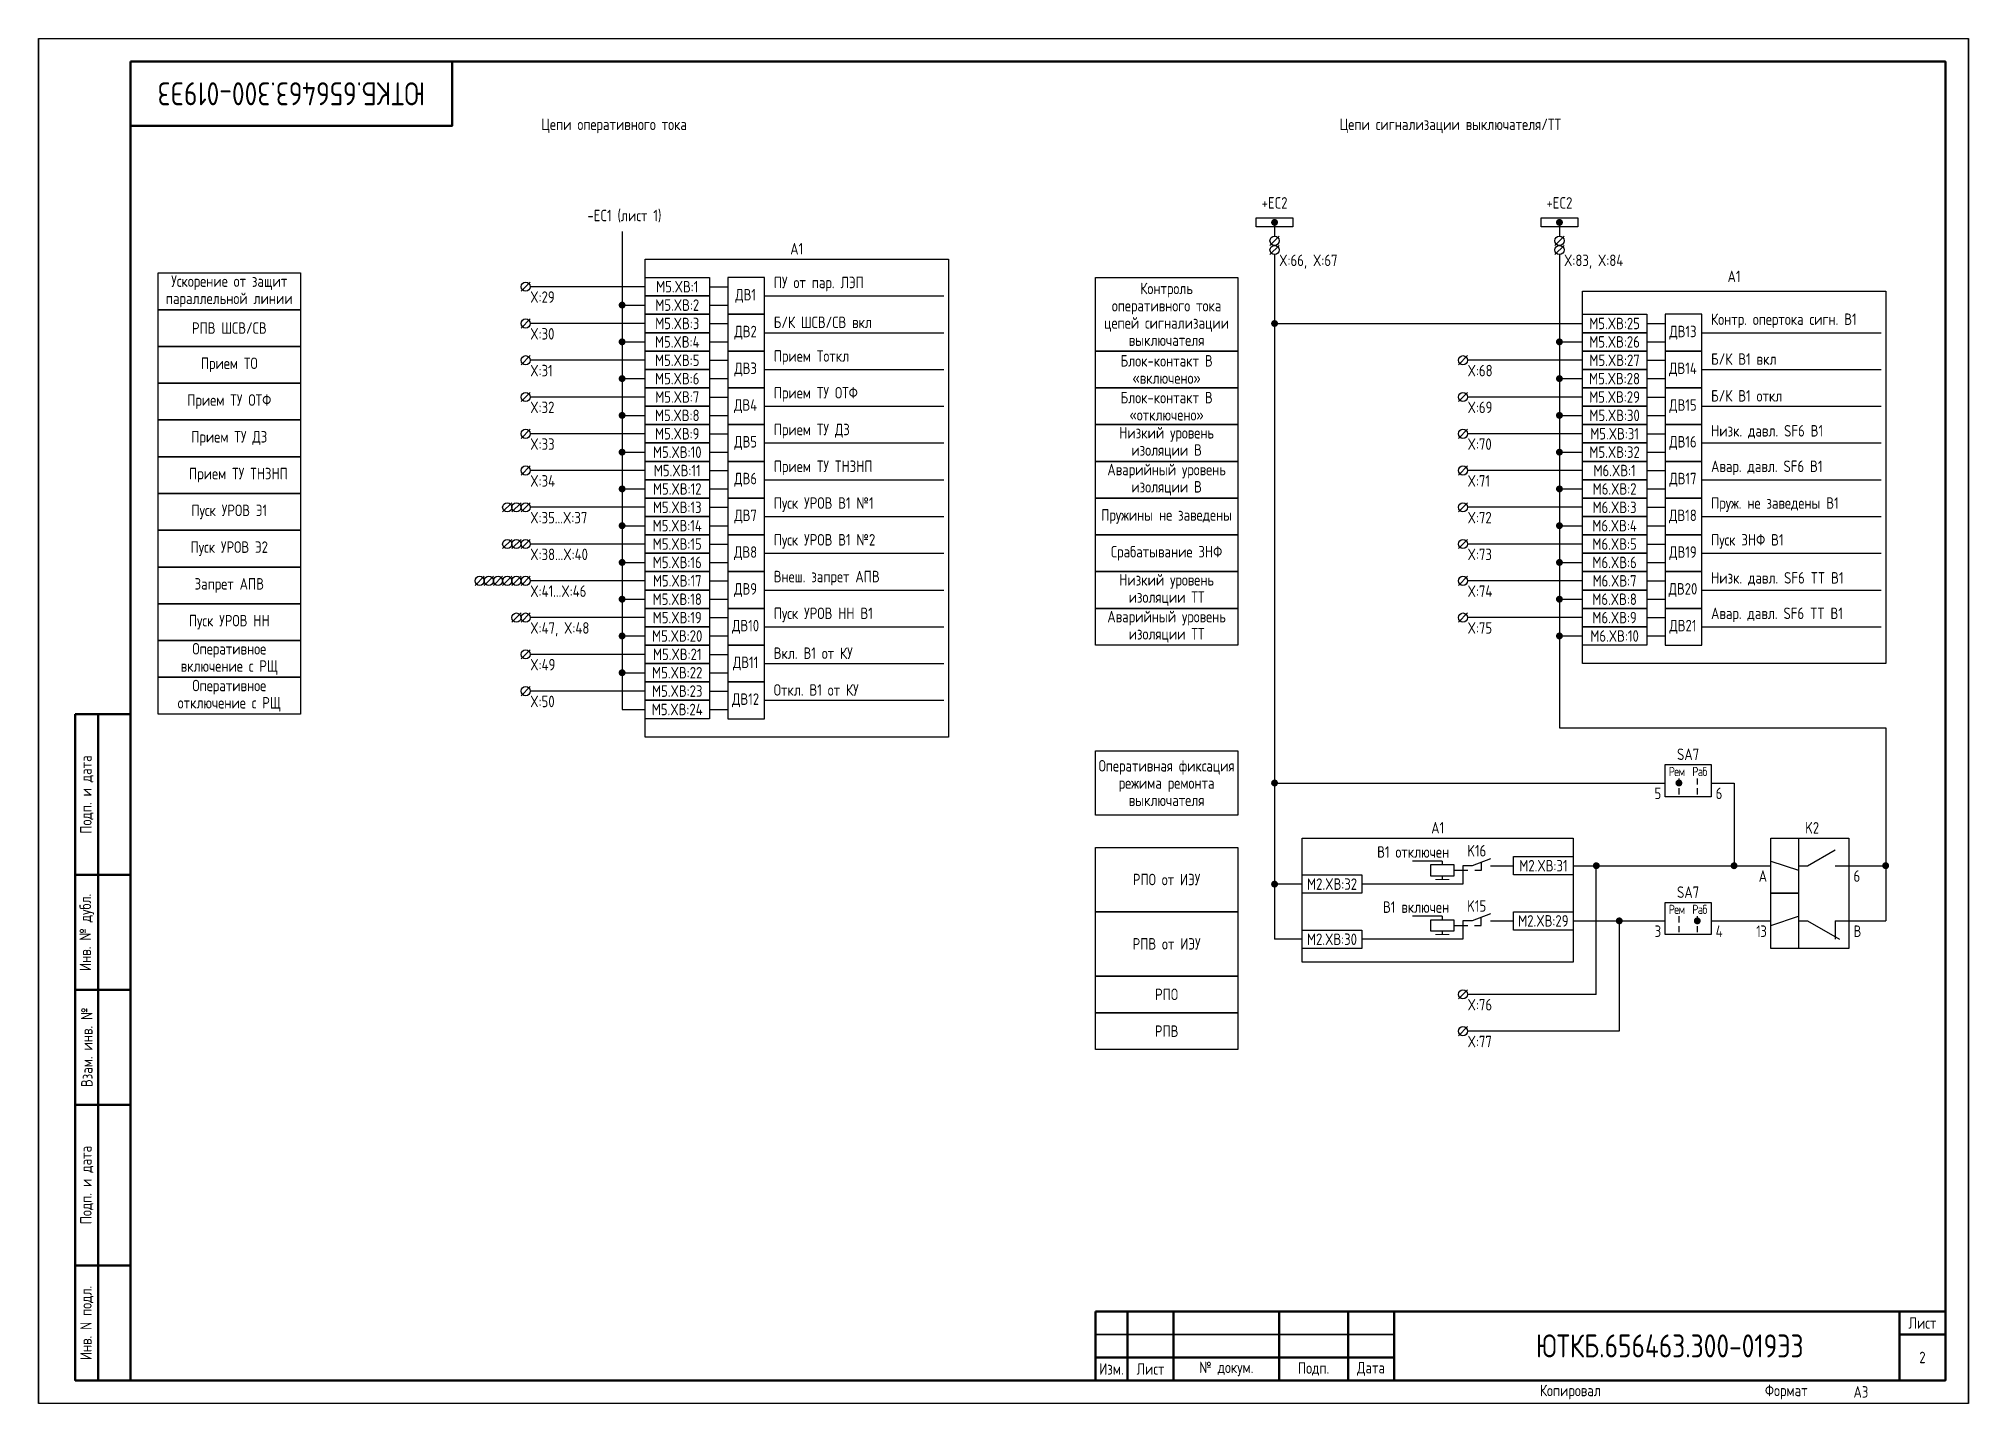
# Paper-space layout 'Лист2' of a CAD drawing. Header units: millimetres. Extents: x 266 to 501, y 22 to 188.
# The model-space entities are those that its viewports show. They can reach past a viewport. Long polylines and large blocks are cut down to what shows.
import ezdxf

# ---------------------------------------------------------------- set-up
doc = ezdxf.new("R2010")
doc.units = ezdxf.units.MM
doc.linetypes.add('HIDDEN2', pattern=[4.7625, 3.175, -1.5875])
doc.styles.add('Gost_type_A', font='GOST_A.TTF')

# ---------------------------------------------------------------- blocks, each defined once
blk = doc.blocks.new('Формат_А3')
blk.add_lwpolyline([(-420, 297), (0, 297), (0, 0), (-420, 0)], close=True)
at = {"lineweight": 50}
blk.add_lwpolyline([(-400, 292), (-5, 292), (-5, 5), (-400, 5)], close=True, dxfattribs=at)
blk = doc.blocks.new('Штамп угловой верхний')
at = {"lineweight": 50}
blk.add_lwpolyline([(0, 0), (70, 0), (70, -14), (0, -14)], close=True, dxfattribs=at)
blk = doc.blocks.new('Штамп левый нижний')
at = {"lineweight": 50}
for points in [[(-12, 145), (-7, 145), (-7, 110), (-12, 110)], [(-7, 145), (0, 145), (0, 110), (-7, 110)], [(-12, 110), (-7, 110), (-7, 85), (-12, 85)], [(-7, 110), (0, 110), (0, 85), (-7, 85)], [(-12, 85), (-7, 85), (-7, 60), (-12, 60)], [(-7, 85), (0, 85), (0, 60), (-7, 60)], [(-12, 60), (-7, 60), (-7, 25), (-12, 25)], [(-7, 60), (0, 60), (0, 25), (-7, 25)], [(-12, 25), (-7, 25), (-7, 0), (-12, 0)], [(-7, 25), (0, 25), (0, 0), (-7, 0)]]:
    blk.add_lwpolyline(points, close=True, dxfattribs=at)
at = {"char_height": 2.5, "attachment_point": 5, "rotation": 90, "style": 'Gost_type_A'}
for s, insert, width in [('Подп. и дата', (-9.5, 127.5), 35), ('Инв. № дубл.', (-9.5, 97.5), 25), ('Взам. инв. №', (-9.5, 72.5), 25), ('Подп. и дата', (-9.5, 42.5), 35), ('Инв. N подл.', (-9.5, 12.5), 25)]:
    blk.add_mtext(s, dxfattribs=dict(at, insert=insert, width=width))
blk = doc.blocks.new('Штамп малый нижний')
at = {"lineweight": 50}
for points in [[(-185, 15), (-178, 15), (-178, 5), (-185, 5)], [(-178, 15), (-168, 15), (-168, 5), (-178, 5)], [(-168, 15), (-145, 15), (-145, 5), (-168, 5)], [(-145, 15), (-130, 15), (-130, 5), (-145, 5)], [(-130, 15), (-120, 15), (-120, 5), (-130, 5)], [(-120, 15), (-10, 15), (-10, 0), (-120, 0)], [(-10, 15), (0, 15), (0, 10), (-10, 10)], [(-10, 10), (0, 10), (0, 0), (-10, 0)], [(-185, 5), (-178, 5), (-178, 0), (-185, 0)], [(-178, 5), (-168, 5), (-168, 0), (-178, 0)], [(-168, 5), (-145, 5), (-145, 0), (-168, 0)], [(-145, 5), (-130, 5), (-130, 0), (-145, 0)], [(-130, 5), (-120, 5), (-120, 0), (-130, 0)]]:
    blk.add_lwpolyline(points, close=True, dxfattribs=at)
for points in [[(-185, 15), (-178, 15), (-178, 10), (-185, 10)], [(-178, 15), (-168, 15), (-168, 10), (-178, 10)], [(-168, 15), (-145, 15), (-145, 10), (-168, 10)], [(-145, 15), (-130, 15), (-130, 10), (-145, 10)], [(-130, 15), (-120, 15), (-120, 10), (-130, 10)], [(-185, 10), (-178, 10), (-178, 5), (-185, 5)], [(-178, 10), (-168, 10), (-168, 5), (-178, 5)], [(-168, 10), (-145, 10), (-145, 5), (-168, 5)], [(-145, 10), (-130, 10), (-130, 5), (-145, 5)], [(-130, 10), (-120, 10), (-120, 5), (-130, 5)]]:
    blk.add_lwpolyline(points, close=True)
at = {"char_height": 2.5, "style": 'Gost_type_A'}
for s, insert, width, attachment_point in [('Лист', (-5, 12.5), 10, 5), ('Изм.', (-181.5, 2.5), 7, 5), ('Лист', (-173, 2.5), 10, 5), ('№ докум.', (-156.5, 2.5), 23, 5), ('Подп.', (-137.5, 2.5), 15, 5), ('Дата', (-125, 2.5), 10, 5), ('Копировал', (-75, -2.53), 13.1202, 6), ('Формат', (-30, -2.53), 13.1202, 6)]:
    blk.add_mtext(s, dxfattribs=dict(at, insert=insert, width=width, attachment_point=attachment_point))
blk = doc.blocks.new('POINT')
at = {"const_width": 0.75}
blk.add_lwpolyline([(-0.375, 0, 1), (0.375, 0, 1)], format="xyb", close=True, dxfattribs=at)
blk = doc.blocks.new('Шинка')
blk.add_lwpolyline([(-4, 1), (4, 1), (4, -1), (-4, -1)], close=True)
blk.add_blockref('POINT', (0, 0))
blk = doc.blocks.new('Переключатель_положение')
for p, q in [((2, 1), (2, -0.34)), ((2, -1.14), (2, -2.49))]:
    blk.add_line(p, q)

msp = doc.modelspace()

# ---------------------------------------------------------------- linework, layer by layer
for p, q in [((689, 257), (689, 254)), ((751, 257), (751, 254)), ((547, 255), (547, 151)), ((690, 254), (688, 252)), ((690, 252), (688, 250)), ((752, 254), (750, 252)), ((752, 252), (750, 250)), ((689, 250), (689, 101)), ((751, 250), (751, 147)), ((527, 244), (525, 242)), ((552, 243), (527, 243)), ((566, 243), (570, 243)), ((578, 241), (617, 241)), ((527, 236), (525, 234)), ((547, 239), (552, 239)), ((566, 239), (570, 239)), ((552, 235), (527, 235)), ((566, 235), (570, 235)), ((566, 231), (570, 231)), ((578, 233), (617, 233)), ((689, 235), (756, 235)), ((770, 235), (774, 235)), ((770, 231), (774, 231)), ((782, 233), (821, 233)), ((527, 228), (525, 226)), ((552, 227), (527, 227)), ((547, 231), (552, 231)), ((566, 227), (570, 227)), ((731, 228), (729, 226)), ((756, 227), (731, 227)), ((751, 231), (756, 231)), ((770, 227), (774, 227)), ((547, 223), (552, 223)), ((566, 223), (570, 223)), ((578, 225), (617, 225)), ((751, 223), (756, 223)), ((770, 223), (774, 223)), ((782, 225), (821, 225)), ((527, 220), (525, 218)), ((552, 219), (527, 219)), ((566, 219), (570, 219)), ((731, 220), (729, 218)), ((756, 219), (731, 219)), ((770, 219), (774, 219)), ((547, 215), (552, 215)), ((566, 215), (570, 215)), ((578, 217), (617, 217)), ((751, 215), (756, 215)), ((770, 215), (774, 215)), ((782, 217), (821, 217)), ((527, 212), (525, 210)), ((552, 211), (527, 211)), ((566, 211), (570, 211)), ((731, 212), (729, 210)), ((756, 211), (731, 211)), ((770, 211), (774, 211)), ((547, 207), (552, 207)), ((566, 207), (570, 207)), ((578, 209), (617, 209)), ((751, 207), (756, 207)), ((770, 207), (774, 207)), ((782, 209), (821, 209)), ((527, 204), (525, 202)), ((552, 203), (527, 203)), ((566, 203), (570, 203)), ((731, 204), (729, 202)), ((756, 203), (731, 203)), ((770, 203), (774, 203)), ((547, 199), (552, 199)), ((566, 199), (570, 199)), ((578, 201), (617, 201)), ((751, 199), (756, 199)), ((770, 199), (774, 199)), ((782, 201), (821, 201)), ((523, 196), (521, 194)), ((525, 196), (523, 194)), ((527, 196), (525, 194)), ((552, 195), (527, 195)), ((566, 195), (570, 195)), ((731, 196), (729, 194)), ((756, 195), (731, 195)), ((770, 195), (774, 195)), ((547, 191), (552, 191)), ((566, 191), (570, 191)), ((578, 193), (617, 193)), ((751, 191), (756, 191)), ((770, 191), (774, 191)), ((782, 193), (821, 193)), ((523, 188), (521, 186)), ((525, 188), (523, 186)), ((527, 188), (525, 186)), ((552, 187), (527, 187)), ((566, 187), (570, 187)), ((578, 185), (617, 185)), ((731, 188), (729, 186)), ((756, 187), (731, 187)), ((770, 187), (774, 187)), ((782, 185), (821, 185)), ((547, 183), (552, 183)), ((566, 183), (570, 183)), ((751, 183), (756, 183)), ((770, 183), (774, 183)), ((517, 180), (515, 178)), ((519, 180), (517, 178)), ((521, 180), (519, 178)), ((523, 180), (521, 178)), ((525, 180), (523, 178)), ((527, 180), (525, 178)), ((552, 179), (527, 179)), ((566, 179), (570, 179)), ((578, 177), (617, 177)), ((731, 180), (729, 178)), ((756, 179), (731, 179)), ((770, 179), (774, 179)), ((782, 177), (821, 177)), ((547, 175), (552, 175)), ((566, 175), (570, 175)), ((751, 175), (756, 175)), ((770, 175), (774, 175)), ((525, 172), (523, 170)), ((527, 172), (525, 170)), ((552, 171), (527, 171)), ((566, 171), (570, 171)), ((578, 169), (617, 169)), ((731, 172), (729, 170)), ((756, 171), (731, 171)), ((770, 171), (774, 171)), ((782, 169), (821, 169)), ((527, 164), (525, 162)), ((547, 167), (552, 167)), ((566, 167), (570, 167)), ((751, 167), (756, 167)), ((770, 167), (774, 167)), ((552, 163), (527, 163)), ((566, 163), (570, 163)), ((578, 161), (617, 161)), ((527, 156), (525, 154)), ((547, 159), (552, 159)), ((566, 159), (570, 159)), ((552, 155), (527, 155)), ((566, 155), (570, 155)), ((578, 153), (617, 153)), ((547, 151), (552, 151)), ((566, 151), (570, 151)), ((751, 147), (822, 147)), ((822, 147), (822, 105)), ((689, 135), (774, 135)), ((784, 135), (789, 135)), ((789, 135), (789, 117)), ((725.5, 118), (719, 118)), ((725.5, 118), (725.5, 117.25)), ((797, 118), (803, 116)), ((805, 117), (811, 120.46)), ((725.5, 114.75), (725.5, 114)), ((754, 117), (797, 117)), ((759, 89), (759.02, 117)), ((803, 117), (805, 117)), ((811, 117), (822, 117)), ((695, 113), (689, 113)), ((725.49, 106), (718.99, 106)), ((725.49, 106), (725.49, 105.25)), ((764.02, 105), (764, 81)), ((797, 104), (803, 106)), ((695, 101), (689, 101)), ((725.49, 102.75), (725.49, 102)), ((754, 105), (774, 105)), ((784, 105), (797, 105)), ((803, 105), (805, 105)), ((805, 105), (811.92, 101)), ((811, 105), (822, 105)), ((811, 105), (811, 101)), ((731, 90), (729, 88)), ((759, 89), (731, 89)), ((731, 82), (729, 80)), ((764, 81), (731, 81))]:
    msp.add_line(p, q)
at = {"color": 0, "linetype": 'Continuous', "lineweight": 25, "ltscale": 4.32}
for p, q in [((736, 118.5), (732, 117)), ((735.99, 106.5), (731.99, 105))]:
    msp.add_line(p, q, dxfattribs=at)
at = {"color": 0, "linetype": 'HIDDEN2', "ltscale": 0.3}
for p, q in [((734, 116), (734, 117.75)), ((728, 116), (734, 116)), ((733.99, 104), (733.99, 105.75)), ((727.99, 104), (733.99, 104))]:
    msp.add_line(p, q, dxfattribs=at)
at = {"color": 0, "linetype": 'Continuous', "lineweight": 25, "ltscale": 1.08}
for p, q in [((732, 117), (730, 117)), ((730, 117), (730, 113)), ((736, 117), (741.01, 117)), ((730, 113), (708, 113)), ((729.99, 101), (707.99, 101)), ((731.99, 105), (729.99, 105)), ((729.99, 105), (729.99, 101)), ((735.99, 105), (741, 105))]:
    msp.add_line(p, q, dxfattribs=at)
for points in [[(552, 249), (618, 249), (618, 145), (552, 145)], [(552, 245), (566, 245), (566, 241), (552, 241)], [(552, 241), (566, 241), (566, 237), (552, 237)], [(756, 242), (822, 242), (822, 161), (756, 161)], [(552, 237), (566, 237), (566, 233), (552, 233)], [(756, 237), (770, 237), (770, 233), (756, 233)], [(552, 233), (566, 233), (566, 229), (552, 229)], [(756, 233), (770, 233), (770, 229), (756, 229)], [(552, 229), (566, 229), (566, 225), (552, 225)], [(756, 229), (770, 229), (770, 225), (756, 225)], [(552, 225), (566, 225), (566, 221), (552, 221)], [(756, 225), (770, 225), (770, 221), (756, 221)], [(552, 221), (566, 221), (566, 217), (552, 217)], [(756, 221), (770, 221), (770, 217), (756, 217)], [(552, 217), (566, 217), (566, 213), (552, 213)], [(756, 217), (770, 217), (770, 213), (756, 213)], [(552, 213), (566, 213), (566, 209), (552, 209)], [(756, 213), (770, 213), (770, 209), (756, 209)], [(552, 209), (566, 209), (566, 205), (552, 205)], [(756, 209), (770, 209), (770, 205), (756, 205)], [(552, 205), (566, 205), (566, 201), (552, 201)], [(756, 205), (770, 205), (770, 201), (756, 201)], [(552, 201), (566, 201), (566, 197), (552, 197)], [(756, 201), (770, 201), (770, 197), (756, 197)], [(552, 197), (566, 197), (566, 193), (552, 193)], [(756, 197), (770, 197), (770, 193), (756, 193)], [(552, 193), (566, 193), (566, 189), (552, 189)], [(552, 189), (566, 189), (566, 185), (552, 185)], [(756, 193), (770, 193), (770, 189), (756, 189)], [(756, 189), (770, 189), (770, 185), (756, 185)], [(552, 185), (566, 185), (566, 181), (552, 181)], [(756, 185), (770, 185), (770, 181), (756, 181)], [(552, 181), (566, 181), (566, 177), (552, 177)], [(756, 181), (770, 181), (770, 177), (756, 177)], [(552, 177), (566, 177), (566, 173), (552, 173)], [(756, 177), (770, 177), (770, 173), (756, 173)], [(552, 173), (566, 173), (566, 169), (552, 169)], [(756, 173), (770, 173), (770, 169), (756, 169)], [(552, 169), (566, 169), (566, 165), (552, 165)], [(756, 169), (770, 169), (770, 165), (756, 165)], [(552, 165), (566, 165), (566, 161), (552, 161)], [(552, 161), (566, 161), (566, 157), (552, 157)], [(552, 157), (566, 157), (566, 153), (552, 153)], [(552, 153), (566, 153), (566, 149), (552, 149)], [(650, 142), (681, 142), (681, 128), (650, 128)], [(774, 139), (784, 139), (784, 132), (774, 132)], [(695, 123), (754, 123), (754, 96), (695, 96)], [(797, 123), (814, 123), (814, 99), (797, 99)], [(797, 123), (803, 123), (803, 111), (797, 111)], [(650, 121), (681, 121), (681, 107), (650, 107)], [(741.01, 119), (754.01, 119), (754.01, 115), (741.01, 115)], [(695.01, 115), (708.01, 115), (708.01, 111), (695.01, 111)], [(728, 117.25), (728, 114.75), (723, 114.75), (723, 117.25)], [(797, 111), (803, 111), (803, 99), (797, 99)], [(650, 107), (681, 107), (681, 93), (650, 93)], [(727.99, 105.25), (727.99, 102.75), (722.99, 102.75), (722.99, 105.25)], [(741, 107), (754, 107), (754, 103), (741, 103)], [(774, 109), (784, 109), (784, 102), (774, 102)], [(695, 103), (708, 103), (708, 99), (695, 99)], [(681, 85), (650, 85), (650, 93), (681, 93)], [(681, 77), (650, 77), (650, 85), (681, 85)]]:
    msp.add_lwpolyline(points, close=True)
at = {"lineweight": 25}
for points in [[(477, 238), (446, 238), (446, 246), (477, 246)], [(681, 229), (650, 229), (650, 245), (681, 245)], [(477, 230), (446, 230), (446, 238), (477, 238)], [(477, 222), (446, 222), (446, 230), (477, 230)], [(681, 221), (650, 221), (650, 229), (681, 229)], [(477, 214), (446, 214), (446, 222), (477, 222)], [(681, 213), (650, 213), (650, 221), (681, 221)], [(477, 206), (446, 206), (446, 214), (477, 214)], [(681, 205), (650, 205), (650, 213), (681, 213)], [(477, 198), (446, 198), (446, 206), (477, 206)], [(681, 197), (650, 197), (650, 205), (681, 205)], [(477, 190), (446, 190), (446, 198), (477, 198)], [(681, 189), (650, 189), (650, 197), (681, 197)], [(477, 182), (446, 182), (446, 190), (477, 190)], [(681, 181), (650, 181), (650, 189), (681, 189)], [(477, 174), (446, 174), (446, 182), (477, 182)], [(681, 173), (650, 173), (650, 181), (681, 181)], [(477, 166), (446, 166), (446, 174), (477, 174)], [(681, 165), (650, 165), (650, 173), (681, 173)], [(477, 158), (446, 158), (446, 166), (477, 166)], [(477, 150), (446, 150), (446, 158), (477, 158)]]:
    msp.add_lwpolyline(points, close=True, dxfattribs=at)
at = {"ltscale": 4}
for points in [[(570, 237), (578, 237), (578, 245), (570, 245)], [(570, 229), (578, 229), (578, 237), (570, 237)], [(774, 229), (782, 229), (782, 237), (774, 237)], [(570, 221), (578, 221), (578, 229), (570, 229)], [(774, 221), (782, 221), (782, 229), (774, 229)], [(570, 213), (578, 213), (578, 221), (570, 221)], [(774, 213), (782, 213), (782, 221), (774, 221)], [(570, 205), (578, 205), (578, 213), (570, 213)], [(774, 205), (782, 205), (782, 213), (774, 213)], [(570, 197), (578, 197), (578, 205), (570, 205)], [(774, 197), (782, 197), (782, 205), (774, 205)], [(570, 189), (578, 189), (578, 197), (570, 197)], [(774, 189), (782, 189), (782, 197), (774, 197)], [(570, 181), (578, 181), (578, 189), (570, 189)], [(774, 181), (782, 181), (782, 189), (774, 189)], [(570, 173), (578, 173), (578, 181), (570, 181)], [(774, 173), (782, 173), (782, 181), (774, 181)], [(570, 165), (578, 165), (578, 173), (570, 173)], [(774, 165), (782, 165), (782, 173), (774, 173)], [(570, 157), (578, 157), (578, 165), (570, 165)], [(570, 149), (578, 149), (578, 157), (570, 157)]]:
    msp.add_lwpolyline(points, close=True, dxfattribs=at)
at = {"lineweight": 18}
for points in [[(727, 114), (724, 114)], [(726.99, 102), (723.99, 102)]]:
    msp.add_lwpolyline(points, close=True, dxfattribs=at)
for centre in [(689, 253), (689, 251), (751, 253), (751, 251), (526, 243), (526, 235), (526, 227), (730, 227), (526, 219), (730, 219), (526, 211), (730, 211), (526, 203), (730, 203), (522, 195), (524, 195), (526, 195), (730, 195), (522, 187), (524, 187), (526, 187), (730, 187), (516, 179), (518, 179), (520, 179), (522, 179), (524, 179), (526, 179), (730, 179), (524, 171), (526, 171), (730, 171), (526, 163), (526, 155), (730, 89), (730, 81)]:
    msp.add_circle(centre, 1)

# ---------------------------------------------------------------- block references
at = {"color": 1}
for name, p in [('Формат_А3', (420, 0)), ('Формат_А3', (840, 0)), ('Формат_А3', (1260, 0)), ('Штамп левый нижний', (440, 5)), ('Штамп малый нижний', (835, 5))]:
    msp.add_blockref(name, p, dxfattribs=at)
for name, p in [('Штамп угловой верхний', (440, 292)), ('Шинка', (689, 257)), ('Шинка', (751, 257)), ('POINT', (547, 239)), ('POINT', (689, 235)), ('POINT', (547, 231)), ('POINT', (751, 231)), ('POINT', (547, 223)), ('POINT', (751, 223)), ('POINT', (547, 215)), ('POINT', (751, 215)), ('POINT', (547, 207)), ('POINT', (751, 207)), ('POINT', (547, 199)), ('POINT', (751, 199)), ('POINT', (547, 191)), ('POINT', (751, 191)), ('POINT', (547, 183)), ('POINT', (751, 183)), ('POINT', (547, 175)), ('POINT', (751, 175)), ('POINT', (547, 167)), ('POINT', (751, 167)), ('POINT', (547, 159)), ('POINT', (689, 135)), ('POINT', (777, 135)), ('Переключатель_положение', (775, 135)), ('Переключатель_положение', (779, 135)), ('POINT', (759.02, 117)), ('POINT', (789, 117)), ('POINT', (822, 117)), ('POINT', (689, 113)), ('POINT', (764.02, 105)), ('Переключатель_положение', (775, 105)), ('POINT', (781, 105)), ('Переключатель_положение', (779, 105))]:
    msp.add_blockref(name, p)

# ---------------------------------------------------------------- texts
at = {"insert": (475, 285), "char_height": 5, "width": 70, "attachment_point": 5, "rotation": 180, "style": 'Gost_type_A'}
msp.add_mtext('ЮТКБ.656463.300-019Э3', dxfattribs=at)
at = {"char_height": 2.5, "line_spacing_factor": 0.9, "style": 'Gost_type_A'}
for s, insert, width, attachment_point in [('Цепи оперативного тока', (545.25, 278), 197.5, 5), ('Цепи сигнализации выключателя/ТТ', (727.25, 278), 197.5, 5), ('A1', (585, 250), 66, 8), ('X:66, X:67', (690, 250), 16, 1), ('X:83, X:84', (752, 250), 16, 1), ('A1', (789, 244), 66, 8), ('X:29', (527, 242), 8, 1), ('X:30', (527, 234), 8, 1), ('X:31', (527, 226), 8, 1), ('X:68', (731, 226), 8, 1), ('X:32', (527, 218), 8, 1), ('X:69', (731, 218), 8, 1), ('X:33', (527, 210), 8, 1), ('X:70', (731, 210), 8, 1), ('X:34', (527, 202), 8, 1), ('X:71', (731, 202), 8, 1), ('X:35...X:37', (527, 194), 8, 1), ('X:72', (731, 194), 8, 1), ('X:38...X:40', (527, 186), 8, 1), ('X:73', (731, 186), 8, 1), ('X:41...X:46', (527, 178), 8, 1), ('X:74', (731, 178), 8, 1), ('X:47, X:48', (527, 170), 16, 1), ('X:75', (731, 170), 8, 1), ('X:49', (527, 162), 8, 1), ('X:50', (527, 154), 8, 1), ('РПО', (665.5, 89), 31, 5), ('X:76', (731, 88), 8, 1), ('РПВ', (665.5, 81), 31, 5), ('X:77', (731, 80), 8, 1)]:
    msp.add_mtext(s, dxfattribs=dict(at, insert=insert, width=width, attachment_point=attachment_point))
at = {"style": 'Gost_type_A'}
for s, insert, char_height, width, attachment_point in [('+EC2', (689, 260), 2.5, 10, 8), ('+EC2', (751, 260), 2.5, 10, 8), ('-EC1 (лист 1)', (547.5, 257), 2.5, 23, 8), ('M5.XВ:1', (559, 243), 2.5, 14, 5), ('ПУ от пар. ЛЭП', (580, 242), 2.5, 30.8621, 7), ('M5.XВ:2', (559, 239), 2.5, 14, 5), ('ДВ1', (573.88, 241), 2.5, 7.7588, 5), ('M5.XВ:3', (559, 235), 2.5, 14, 5), ('Б/К ШСВ/СВ вкл', (580, 234), 2.5, 32.8847, 7), ('M5.XВ:25', (763, 235), 2.5, 14, 5), ('Контр. опертока сигн. В1', (784, 234), 2.5, 39.3936, 7), ('M5.XВ:4', (559, 231), 2.5, 14, 5), ('ДВ2', (573.88, 233), 2.5, 7.7588, 5), ('M5.XВ:26', (763, 231), 2.5, 14, 5), ('ДВ13', (777.88, 233), 2.5, 7.7588, 5), ('M5.XВ:5', (559, 227), 2.5, 14, 5), ('Прием Тоткл', (580, 226), 2.5, 27.8465, 7), ('M5.XВ:27', (763, 227), 2.5, 14, 5), ('Б/К В1 вкл', (784, 226), 2.5, 30.8621, 7), ('M5.XВ:6', (559, 223), 2.5, 14, 5), ('ДВ3', (573.88, 225), 2.5, 7.7588, 5), ('M5.XВ:28', (763, 223), 2.5, 14, 5), ('ДВ14', (777.88, 225), 2.5, 7.7588, 5), ('M5.XВ:7', (559, 219), 2.5, 14, 5), ('ДВ4', (573.88, 217), 2.5, 7.7588, 5), ('Прием ТУ ОТФ', (580, 218), 2.5, 27.8465, 7), ('M5.XВ:29', (763, 219), 2.5, 14, 5), ('ДВ15', (777.88, 217), 2.5, 7.7588, 5), ('Б/К В1 откл', (784, 218), 2.5, 44.8565, 7), ('M5.XВ:8', (559, 215), 2.5, 14, 5), ('M5.XВ:30', (763, 215), 2.5, 14, 5), ('M5.XВ:9', (559, 211), 2.5, 14, 5), ('ДВ5', (573.88, 209), 2.5, 7.7588, 5), ('Прием ТУ ДЗ', (580, 210), 2.5, 27.8465, 7), ('M5.XВ:31', (763, 211), 2.5, 14, 5), ('ДВ16', (777.88, 209), 2.5, 7.7588, 5), ('Низк. давл. SF6 B1', (784, 210), 2.5, 27.8465, 7), ('M5.XВ:10', (559, 207), 2.5, 14, 5), ('M5.XВ:32', (763, 207), 2.5, 14, 5), ('M5.XВ:11', (559, 203), 2.5, 14, 5), ('ДВ6', (573.88, 201), 2.5, 7.7588, 5), ('Прием ТУ ТНЗНП', (580, 202), 2.5, 27.8465, 7), ('M6.XВ:1', (763, 203), 2.5, 14, 5), ('ДВ17', (777.88, 201), 2.5, 7.7588, 5), ('Авар. давл. SF6 B1', (784, 202), 2.5, 27.8465, 7), ('M5.XВ:12', (559, 199), 2.5, 14, 5), ('M6.XВ:2', (763, 199), 2.5, 14, 5), ('M5.XВ:13', (559, 195), 2.5, 14, 5), ('ДВ7', (573.88, 193), 2.5, 7.7588, 5), ('Пуск УРОВ В1 №1', (580, 194), 2.5, 44.8565, 7), ('M6.XВ:3', (763, 195), 2.5, 14, 5), ('ДВ18', (777.88, 193), 2.5, 7.7588, 5), ('Пруж. не заведены B1', (784, 194), 2.5, 31.2345, 7), ('M5.XВ:14', (559, 191), 2.5, 14, 5), ('Пуск УРОВ В1 №2', (580, 186), 2.5, 27.8465, 7), ('M6.XВ:4', (763, 191), 2.5, 14, 5), ('Пуск ЗНФ B1', (784, 186), 2.5, 27.8465, 7), ('M5.XВ:15', (559, 187), 2.5, 14, 5), ('ДВ8', (573.88, 185), 2.5, 7.7588, 5), ('M6.XВ:5', (763, 187), 2.5, 14, 5), ('ДВ19', (777.88, 185), 2.5, 7.7588, 5), ('M5.XВ:16', (559, 183), 2.5, 14, 5), ('Внеш. запрет АПВ', (580, 178), 2.5, 27.8465, 7), ('M6.XВ:6', (763, 183), 2.5, 14, 5), ('Низк. давл. SF6 TT B1', (784, 178), 2.5, 27.7075, 7), ('M5.XВ:17', (559, 179), 2.5, 14, 5), ('ДВ9', (573.88, 177), 2.5, 7.7588, 5), ('M6.XВ:7', (763, 179), 2.5, 14, 5), ('ДВ20', (777.88, 177), 2.5, 7.7588, 5), ('M5.XВ:18', (559, 175), 2.5, 14, 5), ('M5.XВ:19', (559, 171), 2.5, 14, 5), ('Пуск УРОВ НН В1', (580, 170), 2.5, 27.8465, 7), ('M6.XВ:8', (763, 175), 2.5, 14, 5), ('M6.XВ:9', (763, 171), 2.5, 14, 5), ('Авар. давл. SF6 TT B1', (784, 170), 2.5, 27.8465, 7), ('M5.XВ:20', (559, 167), 2.5, 14, 5), ('ДВ10', (573.88, 169), 2.5, 7.7588, 5), ('M6.XВ:10', (763, 167), 2.5, 14, 5), ('ДВ21', (777.88, 169), 2.5, 7.7588, 5), ('M5.XВ:21', (559, 163), 2.5, 14, 5), ('Вкл. В1 от КУ', (580, 162), 2.5, 27.8465, 7), ('M5.XВ:22', (559, 159), 2.5, 14, 5), ('ДВ11', (573.88, 161), 2.5, 7.7588, 5), ('M5.XВ:23', (559, 155), 2.5, 14, 5), ('Откл. В1 от КУ', (580, 154), 2.5, 37.4344, 7), ('M5.XВ:24', (559, 151), 2.5, 14, 5), ('ДВ12', (573.88, 153), 2.5, 7.7588, 5), ('SA7', (779, 140), 2.5, 10, 8), ('{\\T0.9;Рем}', (776.5, 137.5), 2, 5, 5), ('{\\T0.9;Раб}', (781.5, 137.5), 2, 5, 5), ('{\\T0.9;5}', (773, 134), 2.5, 5, 3), ('{\\T0.9;6}', (785, 134), 2.5, 5, 1), ('K2', (806, 124), 2.5, 18, 8), ('В1 отключен', (727, 120), 2.5, 31.0015, 6), ('K16', (733.01, 119), 2.5, 6, 8), ('М2.XВ:31', (747.51, 117), 2.5, 13, 5), ('М2.XВ:32', (701.51, 113), 2.5, 13, 5), ('{\\T0.9;А}', (796, 116), 2.5, 5, 3), ('{\\T0.9;6}', (815, 116), 2.5, 5, 1), ('В1 включен', (726.99, 108), 2.5, 31.0015, 6), ('K15', (732.99, 107), 2.5, 6, 8), ('SA7', (779, 110), 2.5, 10, 8), ('М2.XВ:29', (747.49, 105), 2.5, 13, 5), ('{\\T0.9;Рем}', (776.5, 107.5), 2, 5, 5), ('{\\T0.9;Раб}', (781.5, 107.5), 2, 5, 5), ('М2.XВ:30', (701.49, 101), 2.5, 13, 5), ('{\\T0.9;3}', (773, 104), 2.5, 5, 3), ('{\\T0.9;4}', (785, 104), 2.5, 5, 1), ('{\\T0.9;13}', (796, 104), 2.5, 5, 3), ('{\\T0.9;B}', (815, 104), 2.5, 5, 1), ('ЮТКБ.656463.300-019Э3', (775, 12.5), 5, 120, 5), ('2', (830, 10), 2.5, 10, 5), ('A3', (815, 2.5), 2.5, 20, 4)]:
    msp.add_mtext(s, dxfattribs=dict(at, insert=insert, char_height=char_height, width=width, attachment_point=attachment_point))
at = {"lineweight": 25, "char_height": 2.5, "line_spacing_factor": 0.9, "style": 'Gost_type_A'}
for s, insert, width, attachment_point in [('Ускорение от защит параллельной линии', (461.5, 242), 31, 5), ('Контроль \\Pоперативного тока цепей сигнализации выключателя ', (665.5, 237), 31, 5), ('РПВ ШСВ/СВ', (461.5, 234), 31, 5), ('Прием ТО', (461.5, 226), 31, 5), ('Блок-контакт В «включено» ', (665.5, 225), 31, 5), ('Прием ТУ ОТФ', (461.5, 218), 31, 5), ('Блок-контакт В «отключено» ', (665.5, 217), 31, 5), ('Прием ТУ ДЗ', (461.5, 210), 31, 5), ('Низкий уровень изоляции В ', (665.5, 209), 31, 5), ('Прием ТУ ТНЗНП', (463.5, 202), 35, 5), ('Аварийный уровень изоляции В', (665.5, 201), 31, 5), ('Пуск УРОВ Э1', (461.5, 194), 31, 5), ('Пружины не заведены', (665.5, 193), 31, 5), ('Пуск УРОВ Э2', (461.5, 186), 31, 5), ('Срабатывание ЗНФ', (665.5, 185), 31, 5), ('Запрет АПВ', (461.5, 178), 31, 5), ('Низкий уровень изоляции ТТ ', (665.5, 177), 31, 5), ('Аварийный уровень изоляции ТТ', (665.5, 169), 31, 5), ('Пуск УРОВ НН', (461.5, 170), 31, 5), ('Оперативное\\Pвключение с РЩ ', (461.5, 162), 31, 5), ('Оперативное отключение с РЩ ', (461.5, 154), 31, 5), ('Оперативная фиксация режима ремонта выключателя', (665.5, 135), 31, 5), ('A1', (724.5, 124), 59, 8), ('РПО от ИЭУ', (665.5, 114), 31, 5), ('РПВ от ИЭУ', (665.5, 100), 31, 5)]:
    msp.add_mtext(s, dxfattribs=dict(at, insert=insert, width=width, attachment_point=attachment_point))

psp = doc.layouts.new('Лист2')

# ---------------------------------------------------------------- viewports
at = {"layer": '0'}
psp.add_viewport(center=(383.68, 105.01), size=(235.18, 166.3039), view_center_point=(630, 148.5), view_height=297, dxfattribs=at)

doc.saveas('drawing.dxf')
